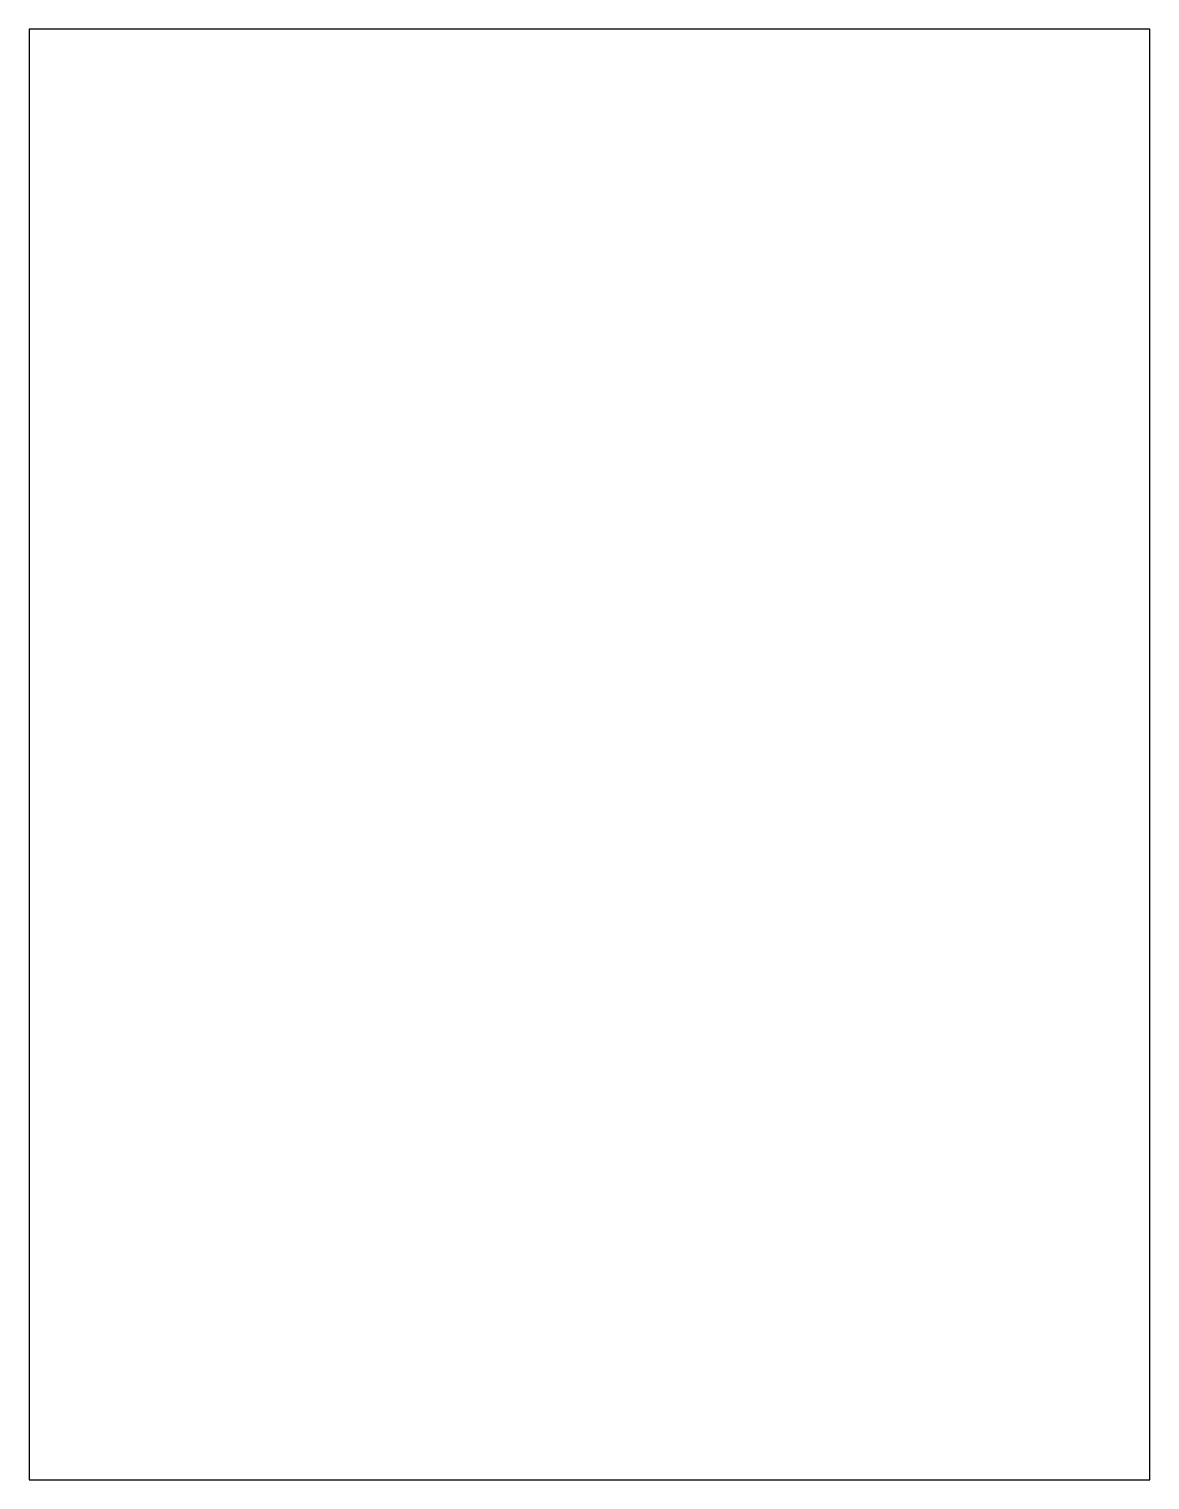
# Model space of a CAD drawing. Extents: x 0 to 2550, y 0 to 3300.
import ezdxf

# ---------------------------------------------------------------- set-up
doc = ezdxf.new("R2010")
doc.units = 0

msp = doc.modelspace()

# ---------------------------------------------------------------- linework, layer by layer
msp.add_lwpolyline([(0, 1650), (0, 0), (1275, 0), (2550, 0), (2550, 1650), (2550, 3300), (1275, 3300), (0, 3300)], close=True)

doc.saveas('drawing.dxf')
